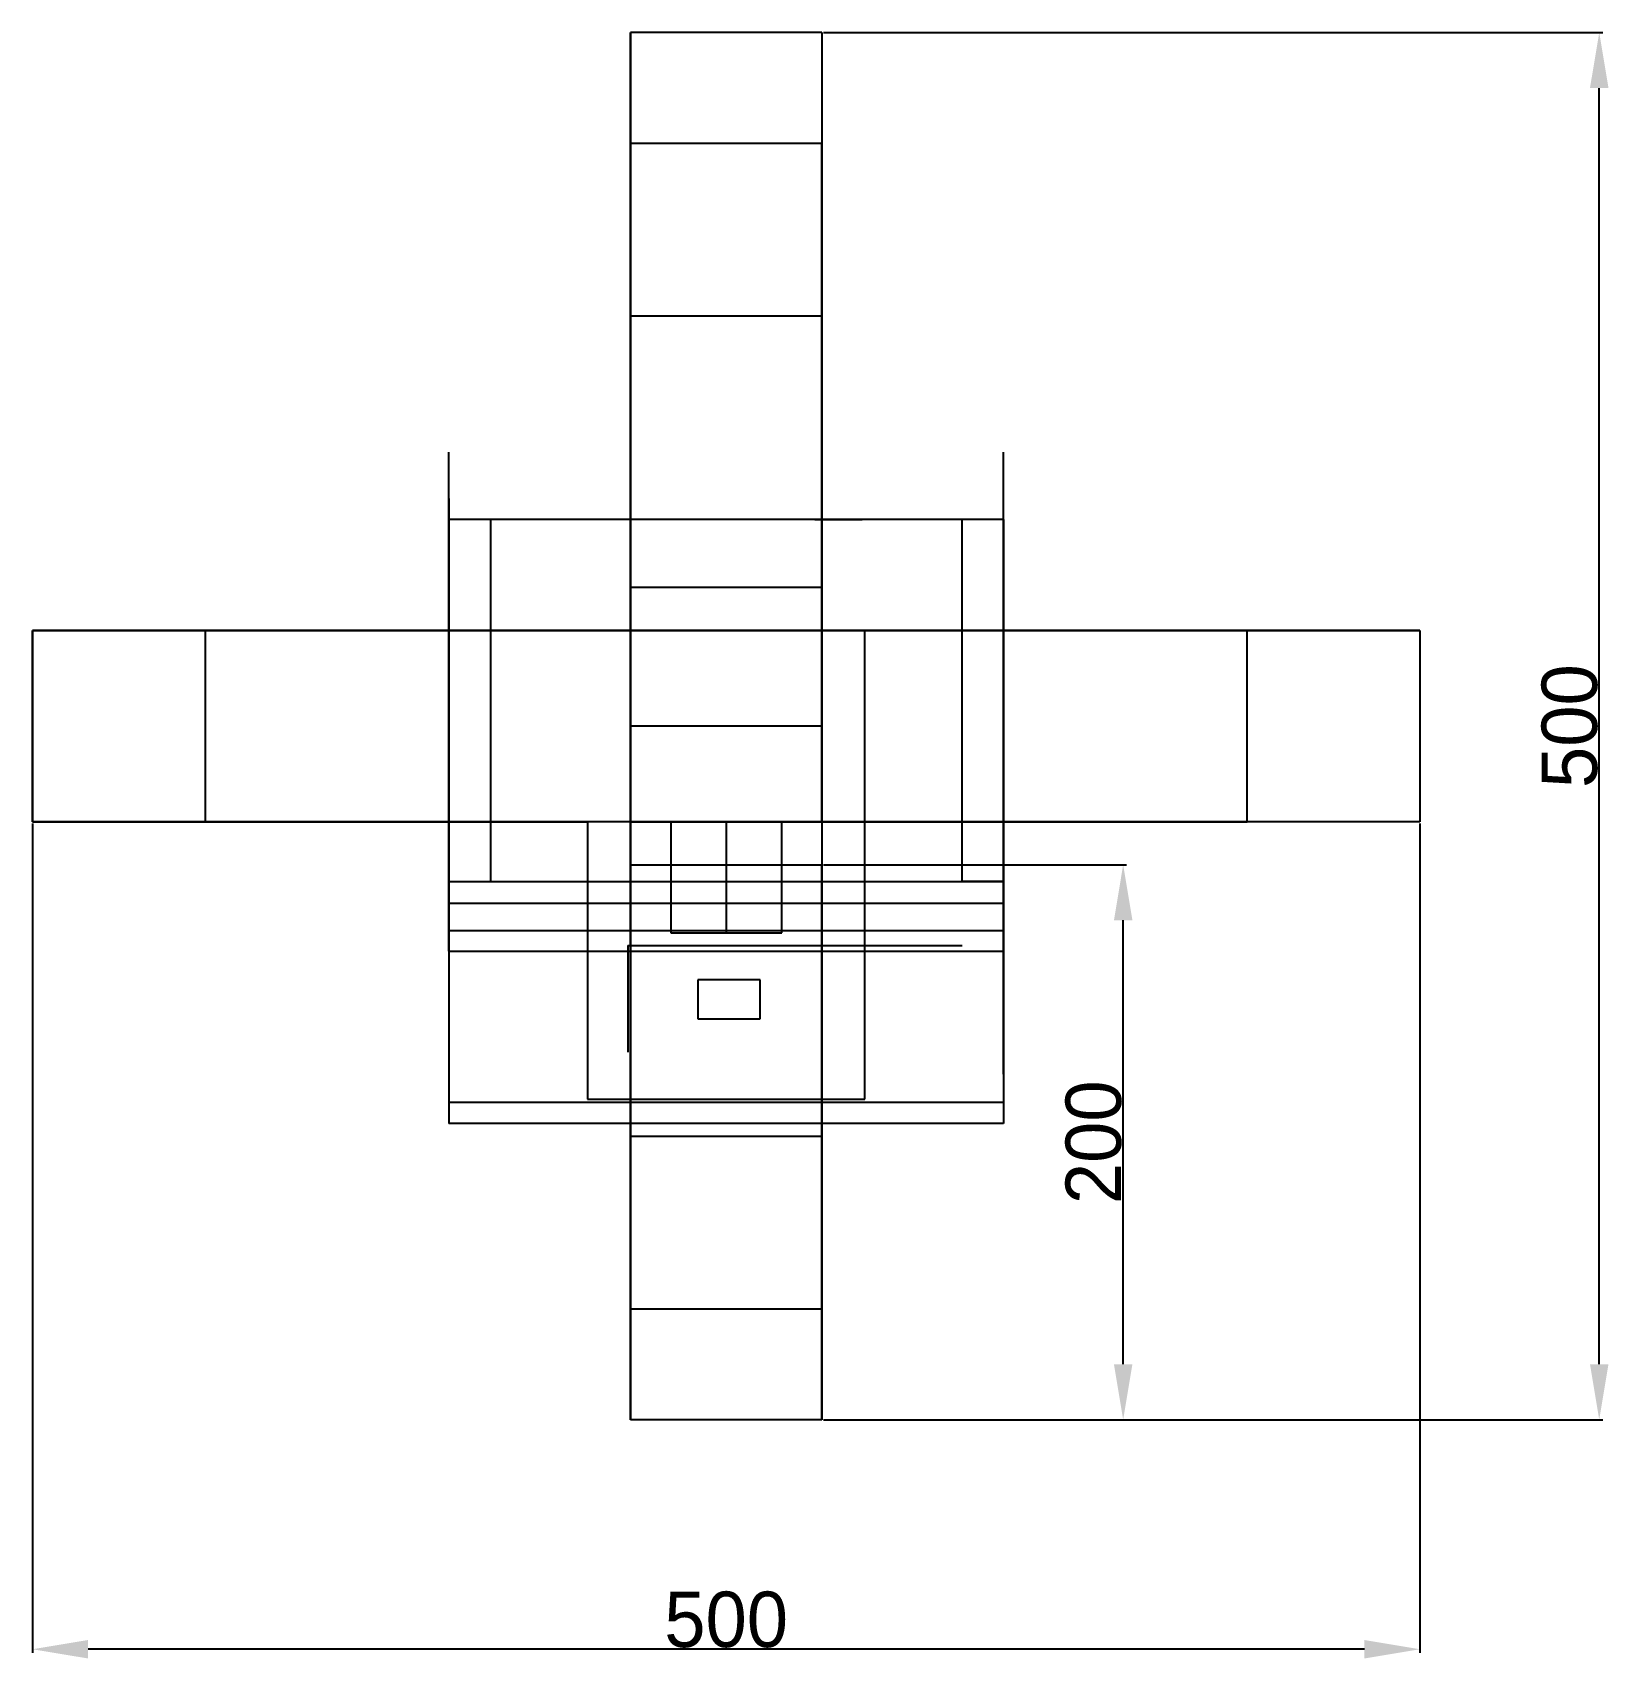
# Model space of a CAD drawing. Header units: millimetres. Extents: x -200 to 368, y -302 to 285.
import ezdxf

# ---------------------------------------------------------------- set-up
doc = ezdxf.new("R2010")
doc.units = ezdxf.units.MM
doc.dimstyles.new('ISO-25', dxfattribs={"dimtxt": 2.5, "dimasz": 2.5, "dimexe": 1.25, "dimexo": 0.625, "dimtad": 1, "dimtxsty": 'Standard', "dimcen": 2.5, "dimadec": 0, "dimazin": 0, "dimtfac": 1, "dimtmove": 0, "dimatfit": 3, "dimfxl": 1, "dimarcsym": 0})

# ---------------------------------------------------------------- blocks, each defined once
blk = doc.blocks.new('*D1')
at = {"color": 0, "lineweight": -2, "transparency": 16777216}
for p, q in [((-200, -0.63), (-200, -299.49)), ((300, -0.63), (300, -299.49)), ((280, -298.24), (-180, -298.24))]:
    blk.add_line(p, q, dxfattribs=at)
at = {"color": 0, "transparency": 16777216}
for points in [[(-180, -294.91), (-180, -301.57), (-200, -298.24)], [(280, -294.91), (280, -301.57), (300, -298.24)]]:
    blk.add_solid(points, dxfattribs=at)
at = {"layer": 'Defpoints', "color": 0, "transparency": 16777216}
for p in [(300, 0), (-200, 0), (-200, -298.24)]:
    blk.add_point(p, dxfattribs=at)
at = {"color": 0, "transparency": 16777216, "insert": (50, -287.61), "char_height": 20, "attachment_point": 5}
blk.add_mtext('500', dxfattribs=at)
blk = doc.blocks.new('*D2')
at = {"color": 0, "lineweight": -2, "transparency": 16777216}
for p, q in [((85.12, 284.5), (365.91, 284.5)), ((364.66, -195.5), (364.66, 264.5)), ((85.12, -215.5), (365.91, -215.5))]:
    blk.add_line(p, q, dxfattribs=at)
at = {"color": 0, "transparency": 16777216}
for points in [[(361.32, 264.5), (367.99, 264.5), (364.66, 284.5)], [(361.32, -195.5), (367.99, -195.5), (364.66, -215.5)]]:
    blk.add_solid(points, dxfattribs=at)
at = {"layer": 'Defpoints', "color": 0, "transparency": 16777216}
for p in [(84.5, 284.5), (364.66, 284.5), (84.5, -215.5)]:
    blk.add_point(p, dxfattribs=at)
at = {"color": 0, "transparency": 16777216, "insert": (354.03, 34.5), "char_height": 20, "attachment_point": 5, "rotation": 90}
blk.add_mtext('500', dxfattribs=at)
blk = doc.blocks.new('*D3')
at = {"color": 0, "lineweight": -2, "transparency": 16777216}
for p, q in [((85.12, -15.5), (194.33, -15.5)), ((193.08, -195.5), (193.08, -35.5)), ((85.12, -215.5), (194.33, -215.5))]:
    blk.add_line(p, q, dxfattribs=at)
at = {"color": 0, "transparency": 16777216}
for points in [[(189.75, -35.5), (196.42, -35.5), (193.08, -15.5)], [(189.75, -195.5), (196.42, -195.5), (193.08, -215.5)]]:
    blk.add_solid(points, dxfattribs=at)
at = {"layer": 'Defpoints', "color": 0, "transparency": 16777216}
for p in [(84.5, -15.5), (193.08, -15.5), (84.5, -215.5)]:
    blk.add_point(p, dxfattribs=at)
at = {"color": 0, "transparency": 16777216, "insert": (182.46, -115.5), "char_height": 20, "attachment_point": 5, "rotation": 90}
blk.add_mtext('200', dxfattribs=at)

msp = doc.modelspace()

# ---------------------------------------------------------------- linework, layer by layer
for p, q in [((84.5, 284.5, 44), (15.5, 284.5, 44)), ((15.5, 284.5, 44), (15.5, -215.5, 44)), ((84.5, 284.5), (15.5, 284.5)), ((15.5, 84.5), (15.5, 284.5)), ((84.5, 284.5, 44), (84.5, -215.5, 44)), ((84.5, 284.5), (84.5, 84.5)), ((84.5, 284.5, 88), (84.5, 222.275, 88)), ((15.5, 69, 263.5), (15.5, 244.5, 88)), ((84.5, 244.5, 88), (15.5, 244.5, 88)), ((84.5, 69, 263.5), (84.5, 244.5, 88)), ((84.5, 182.275, 88), (15.5, 182.275, 88)), ((15.5, 69, 201.275), (15.5, 182.275, 88)), ((84.5, 69, 201.275), (84.5, 182.275, 88)), ((150, 125.71, 1320.353), (150, 133.21, 1333.343)), ((-50, 116.5, 1342.99), (-50, -39.129, 1432.843)), ((150, 109, 1200), (-50, 109, 1200)), ((150, 109, 1200), (-50, 109, 1200)), ((135, 109, 1330), (-50, 109, 1330)), ((-35, 109, 1330), (-35, -21.514, 1405.353)), ((150, 109, 1330), (150, -21.514, 1405.353)), ((150, 109, 1285), (150, 109, 1330)), ((84.5, 84.5), (15.5, 84.5)), ((-200, 69), (-200, 0)), ((-200, 69), (300, 69)), ((-200, 69, 44), (0, 69, 44)), ((15.5, 69, 303.5), (-200, 69, 88)), ((-200, 69, 88), (-137.775, 69, 88)), ((-200, 0, 88), (-200, 69, 88)), ((15.5, 69, 241.275), (-137.775, 69, 88)), ((-137.775, 69, 88), (-137.775, 0, 88)), ((84.5, 69, 263.5), (15.5, 69, 263.5)), ((15.5, 0, 303.5), (15.5, 69, 303.5)), ((84.5, 69, 201.275), (15.5, 69, 201.275)), ((15.5, 0, 241.275), (15.5, 69, 241.275)), ((15.5, 69, 303.5), (15.5, 69, 241.275)), ((15.5, 69, 201.275), (15.5, 69, 263.5)), ((300, 69, 88), (84.5, 69, 303.5)), ((84.5, 0, 241.275), (84.5, 69, 241.275)), ((84.5, 69, 303.5), (84.5, 0, 303.5)), ((84.5, 69, 241.275), (237.775, 69, 88)), ((84.5, 69, 241.275), (84.5, 69, 303.5)), ((84.5, 69, 263.5), (84.5, 69, 201.275)), ((300, 69, 88), (100, 69, 88)), ((237.775, 0, 88), (237.775, 69, 88)), ((300, 69), (300, 0)), ((300, 69, 88), (300, 0, 88)), ((84.5, 34.5), (15.5, 34.5)), ((300, 0), (-200, 0)), ((-200, 0, 44), (0, 0, 44)), ((15.5, 0, 303.5), (-200, 0, 88)), ((-200, 0, 88), (0, 0, 88)), ((15.5, 0, 241.275), (-137.775, 0, 88)), ((15.5, 0, 201.275), (15.5, -113.275, 88)), ((15.5, 0, 241.275), (15.5, 0, 303.5)), ((15.5, 0, 241.275), (15.5, 0, 201.275)), ((84.5, 0, 263.5), (15.5, 0, 263.5)), ((84.5, 0, 201.275), (15.5, 0, 201.275)), ((84.5, 0, 201.275), (84.5, -113.275, 88)), ((84.5, 0, 241.275), (84.5, 0, 303.5)), ((84.5, 0, 241.275), (237.775, 0, 88)), ((84.5, 0, 241.275), (84.5, 0, 201.275)), ((300, 0, 88), (100, 0, 88)), ((15.5, -215.5), (15.5, -15.5)), ((15.5, -15.5), (84.5, -15.5)), ((84.5, -215.5), (84.5, -15.5)), ((-50, -21.514, 1405.353), (150, -21.514, 1405.353)), ((-50, -21.514, 1405.353), (-35, -21.514, 1405.353)), ((150, -21.514, 1405.353), (135, -21.514, 1405.353)), ((-50, -29.309, 1409.852), (-50, -108.794, 1272.179)), ((-50, -29.309, 1409.853), (150, -29.309, 1409.852)), ((150, -29.309, 1409.852), (150, -108.794, 1272.179)), ((-50, -46.629, 1419.853), (-50, -39.129, 1432.843)), ((-50, -39.129, 1432.843), (150, -39.129, 1432.843)), ((150, -39.129, 1432.843), (150, -46.629, 1419.853)), ((-50, -46.629, 1419.853), (150, -46.629, 1419.853)), ((-50, -101, 1267.679), (-50, -108.794, 1272.179)), ((150, -101, 1267.679), (150, -108.794, 1272.179)), ((150, -108.794, 1272.179), (-50, -108.794, 1272.179)), ((15.5, -113.275, 88), (84.5, -113.275, 88)), ((15.5, -175.5, 88), (84.5, -175.5, 88)), ((84.5, -215.5, 44), (15.5, -215.5, 44)), ((84.5, -215.5), (15.5, -215.5))]:
    msp.add_line(p, q)
at = {"extrusion": (0, -1, 6.12323e-17)}
msp.add_line((-50, 125.71, 1320.353), (-50, 133.21, 1333.343), dxfattribs=at)
at = {"extrusion": (0, 0.866025, -0.5)}
for p, q in [((-50, -14.014, 1418.343), (-50, 133.21, 1333.343)), ((150, -14.014, 1418.343), (150, 133.21, 1333.343)), ((-50, -46.629, 1419.853), (-50, 125.71, 1320.353)), ((150, -46.629, 1419.853), (150, 125.71, 1320.353)), ((135, -21.514, 1405.353), (135, 109, 1330))]:
    msp.add_line(p, q, dxfattribs=at)
at = {"extrusion": (0, 1, 0)}
for p, q in [((-50, 109, 1200), (-50, -91, 1200)), ((-50, 109, 1200), (-50, -91, 1200)), ((99, 109, 1215), (82, 109, 1215)), ((82, 109, 1215), (82, 109, 1225)), ((82, 109, 1225), (99, 109, 1225)), ((115, 109, 1237), (99, 109, 1237)), ((99, 109, 1237), (99, 109, 1215)), ((135, 109, 1215), (115, 109, 1215)), ((115, 109, 1215), (115, 109, 1237)), ((150, -91, 1200), (150, 109, 1200)), ((150, -91, 1200), (150, 109, 1200))]:
    msp.add_line(p, q, dxfattribs=at)
at = {"extrusion": (-1, 0, 0)}
for p, q in [((84.5, 69, 88), (15.5, 69, 88)), ((15.5, 69, 88), (15.5, 0, 88)), ((84.5, 0, 88), (84.5, 69, 88)), ((15.5, -215.5, 88), (15.5, 34.5, 88)), ((15.5, 0, 88), (84.5, 0, 88)), ((15.5, 0, 263.5), (15.5, -175.5, 88)), ((84.5, 0, 263.5), (84.5, -175.5, 88))]:
    msp.add_line(p, q, dxfattribs=at)
at = {"extrusion": (1, 0, 0)}
msp.add_line((100, 0, 88), (100, 69, 88), dxfattribs=at)
at = {"extrusion": (0, 0, -1)}
for p, q in [((50, 0, 1060), (0, 0, 1060)), ((0, 0, 1060), (0, -100, 1060)), ((70, 0, 1042), (30, 0, 1042)), ((30, 0, 1042), (30, 0, 1002)), ((30, 0, 1042), (30, -40, 1042)), ((100, 0, 1060), (50, 0, 1060)), ((50, 0, 1042), (50, 0, 1002)), ((50, 0, 1042), (50, -40, 1042)), ((70, 0, 1002), (70, 0, 1042)), ((70, -40, 1042), (70, 0, 1042)), ((100, -100, 1060), (100, 0, 1060)), ((30, -40, 1042), (70, -40, 1042)), ((0, -100, 1060), (100, -100, 1060))]:
    msp.add_line(p, q, dxfattribs=at)
at = {"extrusion": (0, -1, 0)}
for p, q in [((300, 0, 88), (84.5, 0, 303.5)), ((62.25, -57, 1200), (39.75, -57, 1200)), ((39.75, -57, 1200), (39.75, -71, 1200)), ((62.25, -71, 1200), (62.25, -57, 1200)), ((39.75, -71, 1200), (50, -71, 1200)), ((50, -71, 1200), (62.25, -71, 1200)), ((-50, -101, 1267.679), (150, -101, 1267.679))]:
    msp.add_line(p, q, dxfattribs=at)
at = {"extrusion": (-4.58282e-14, -0.866025, 0.5)}
msp.add_line((150, -14.014, 1418.343), (150, -39.129, 1432.843), dxfattribs=at)
at = {"extrusion": (0, -0.5, -0.866025)}
for p, q in [((-50, -21.514, 1405.353), (-50, -101, 1267.679)), ((150, -21.514, 1405.353), (150, -101, 1267.679))]:
    msp.add_line(p, q, dxfattribs=at)
at = {"extrusion": (0, -0.866025, 0.5)}
for q in [(14.5, -83.044, 1316.78), (135, -44.544, 1383.464)]:
    msp.add_line((14.5, -44.544, 1383.464), q, dxfattribs=at)
at = {"extrusion": (1, -9.43381e-17, -3.72439e-17)}
msp.add_line((84.5, -175.5, 88), (84.5, -154.287, 66.787), dxfattribs=at)

# ---------------------------------------------------------------- dimensions: what is measured, and where the dimension line sits
dim = msp.add_linear_dim(base=(364.658, 284.5), p1=(84.5, -215.5), p2=(84.5, 284.5), angle=90, dimstyle='ISO-25', override={"dimtxt": 20, "dimasz": 20})
dim.commit()
dim.dimension.update_dxf_attribs({"geometry": '*D2', "text_midpoint": (364.658, 34.5), "dimtype": 160})
dim = msp.add_linear_dim(base=(-200, -298.24), p1=(300, 0), p2=(-200, 0), dimstyle='ISO-25', override={"dimtxt": 20, "dimasz": 20, "dimzin": 8})
dim.commit()
dim.dimension.update_dxf_attribs({"geometry": '*D1', "text_midpoint": (50, -287.615)})
at = {"color": 1}
dim = msp.add_linear_dim(base=(193.082, -15.5), p1=(84.5, -215.5), p2=(84.5, -15.5), angle=90, dimstyle='ISO-25', override={"dimtxt": 20, "dimasz": 20}, dxfattribs=at)
dim.commit()
dim.dimension.update_dxf_attribs({"geometry": '*D3', "text_midpoint": (182.457, -115.5)})

doc.saveas('drawing.dxf')
